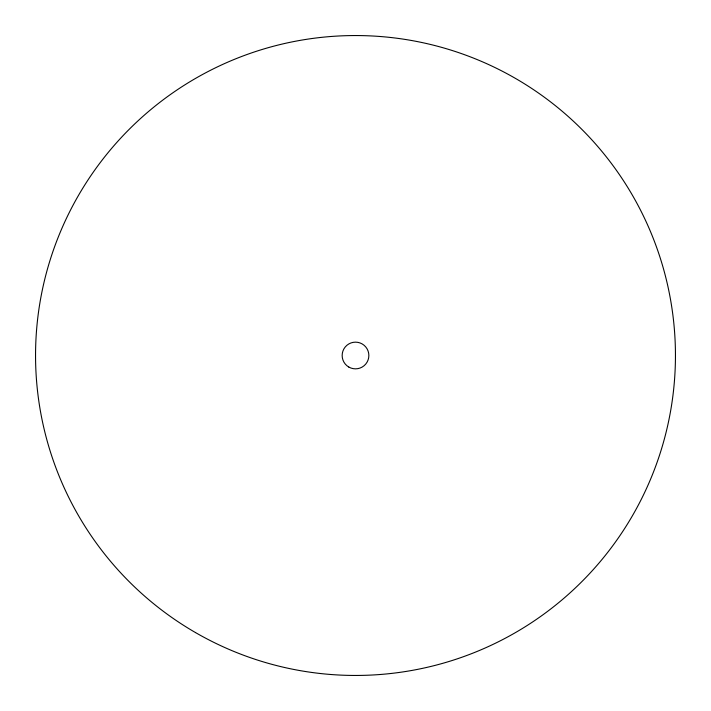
<?xml version="1.0" encoding="UTF-8"?>
<svg xmlns="http://www.w3.org/2000/svg" width="711" height="711" viewBox="0 0 711 711"><rect width="100%" height="100%" fill="white"/><g stroke="black" fill="none" stroke-linecap="round" stroke-linejoin="round"><path stroke-width="1.07" d="M195.525 632.586A319.95 319.95 0 0 0 675.45 355.5A319.95 319.95 0 0 0 195.525 78.414A319.95 319.95 0 0 0 195.525 632.586M348.825 367.063A13.358 13.358 0 0 0 368.858 355.5A13.358 13.358 0 0 0 348.825 343.937A13.358 13.358 0 0 0 348.825 367.063"/></g></svg>
